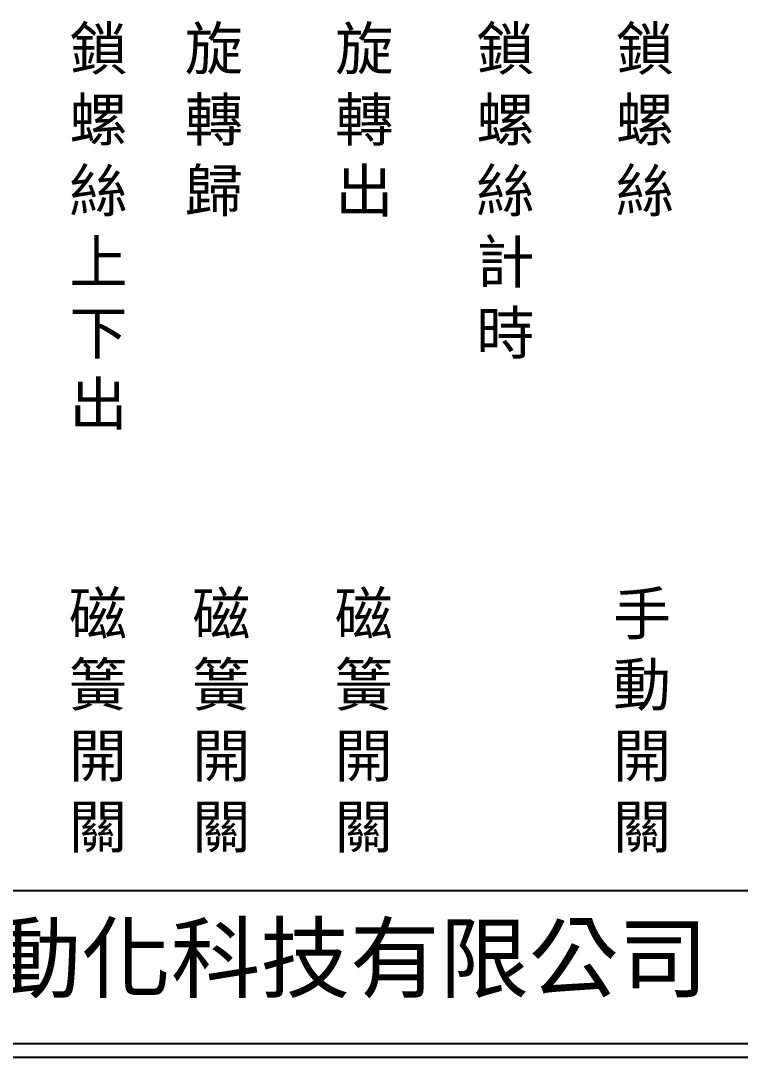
# Model space of a CAD drawing. Extents: x 325 to 612, y 3 to 207.
# Drawn here: x 391.1 to 456.9, y 3 to 97.8 of the extents above; entities that cross this region are included whole.
import ezdxf

# ---------------------------------------------------------------- set-up
doc = ezdxf.new("R2010")
doc.units = 0
doc.layers.add('圖框層', color=7, linetype='CONTINUOUS')
doc.layers.add('標尺寸層', color=3, linetype='CONTINUOUS')
doc.styles.add('CNS', font='romanc.shx', dxfattribs={"bigfont": 'chineset.shx'})
doc.styles.add('STSL', font='KAIU.TTF')

msp = doc.modelspace()

# ---------------------------------------------------------------- linework, layer by layer
at = {"layer": '圖框層', "color": 7}
for p, q in [((326.569, 18.25), (611.07, 18.25)), ((326.569, 4.25), (611.07, 4.25)), ((325.319, 3), (612.319, 3))]:
    msp.add_line(p, q, dxfattribs=at)

# ---------------------------------------------------------------- texts
at = {"layer": '圖框層', "color": 4, "style": 'STSL'}
msp.add_text('泓陞自動化科技有限公司', height=6, dxfattribs=at).set_placement((363.923, 9.076))
at = {"layer": '標尺寸層', "color": 7, "char_height": 3.9, "width": 4.96081, "attachment_point": 1, "style": 'CNS'}
for s, insert in [('{\\fDFKai-SB|b0|i0|c136|p65;鎖螺絲上下出}', (395.558, 97.234)), ('{\\fDFKai-SB|b0|i0|c136|p65;旋轉歸}', (406.107, 97.234)), ('{\\fDFKai-SB|b0|i0|c136|p65;旋轉出}', (419.87, 97.234)), ('{\\fDFKai-SB|b0|i0|c136|p65;鎖螺絲計時}', (432.767, 97.234)), ('{\\fDFKai-SB|b0|i0|c136|p65;鎖螺絲}', (445.529, 97.234)), ('{\\fDFKai-SB|b0|i0|c136|p65;磁簧開關}', (395.508, 45.547)), ('{\\fDFKai-SB|b0|i0|c136|p65;磁簧開關}', (406.798, 45.547)), ('{\\fDFKai-SB|b0|i0|c136|p65;磁簧開關}', (419.809, 45.547)), ('{\\fDFKai-SB|b0|i0|c136|p65;手動開關}', (445.259, 45.547))]:
    msp.add_mtext(s, dxfattribs=dict(at, insert=insert))

doc.saveas('drawing.dxf')
